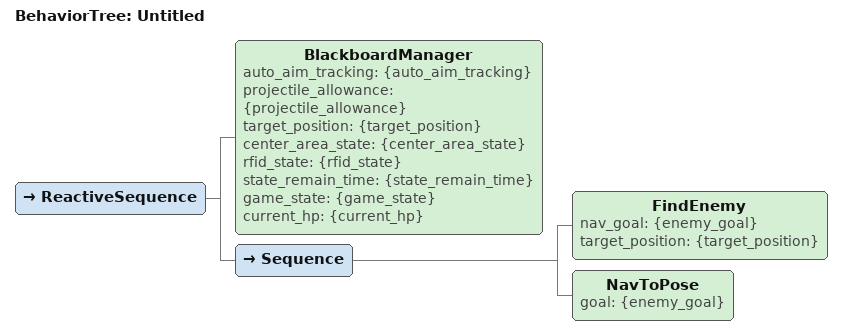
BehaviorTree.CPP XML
<?xml version="1.0" encoding="UTF-8"?>
<root BTCPP_format="4">
  <BehaviorTree ID="Untitled">
    <ReactiveSequence>
      <BlackboardManager auto_aim_tracking="{auto_aim_tracking}"
                         projectile_allowance="{projectile_allowance}"
                         target_position="{target_position}"
                         center_area_state="{center_area_state}"
                         rfid_state="{rfid_state}"
                         state_remain_time="{state_remain_time}"
                         game_state="{game_state}"
                         current_hp="{current_hp}"/>
      <Sequence>
        <FindEnemy nav_goal="{enemy_goal}"
                   target_position="{target_position}"/>
        <NavToPose goal="{enemy_goal}"/>
      </Sequence>
    </ReactiveSequence>
  </BehaviorTree>

</root>
